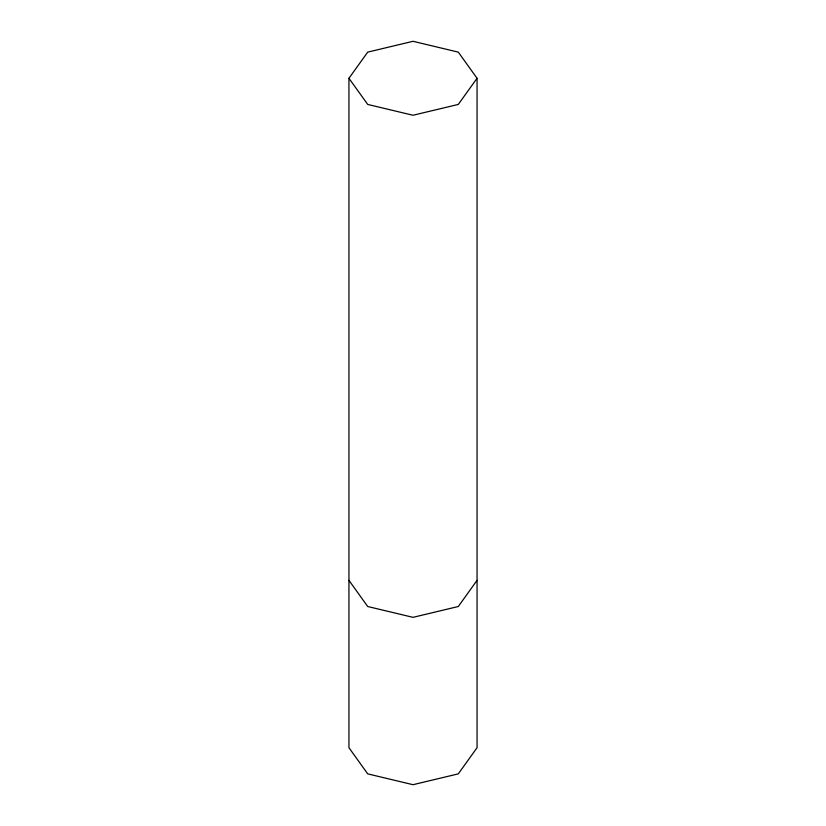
<?xml version="1.0" encoding="UTF-8"?>
<svg xmlns="http://www.w3.org/2000/svg" width="826" height="826" viewBox="0 0 826 826"><rect width="100%" height="100%" fill="white"/><g stroke="black" fill="none" stroke-linecap="round" stroke-linejoin="round"><path stroke-width="1.24" d="M348.944 78.284L367.704 52.131L413 41.3L458.296 52.131L477.056 78.284L477.056 747.716L458.296 773.869L413 784.7L367.704 773.869L348.944 747.716L348.944 78.284L367.704 104.427L413 115.258L458.296 104.427L477.056 78.284M477.056 580.358L458.296 606.511L413 617.342L367.704 606.511L348.944 580.358"/></g></svg>
